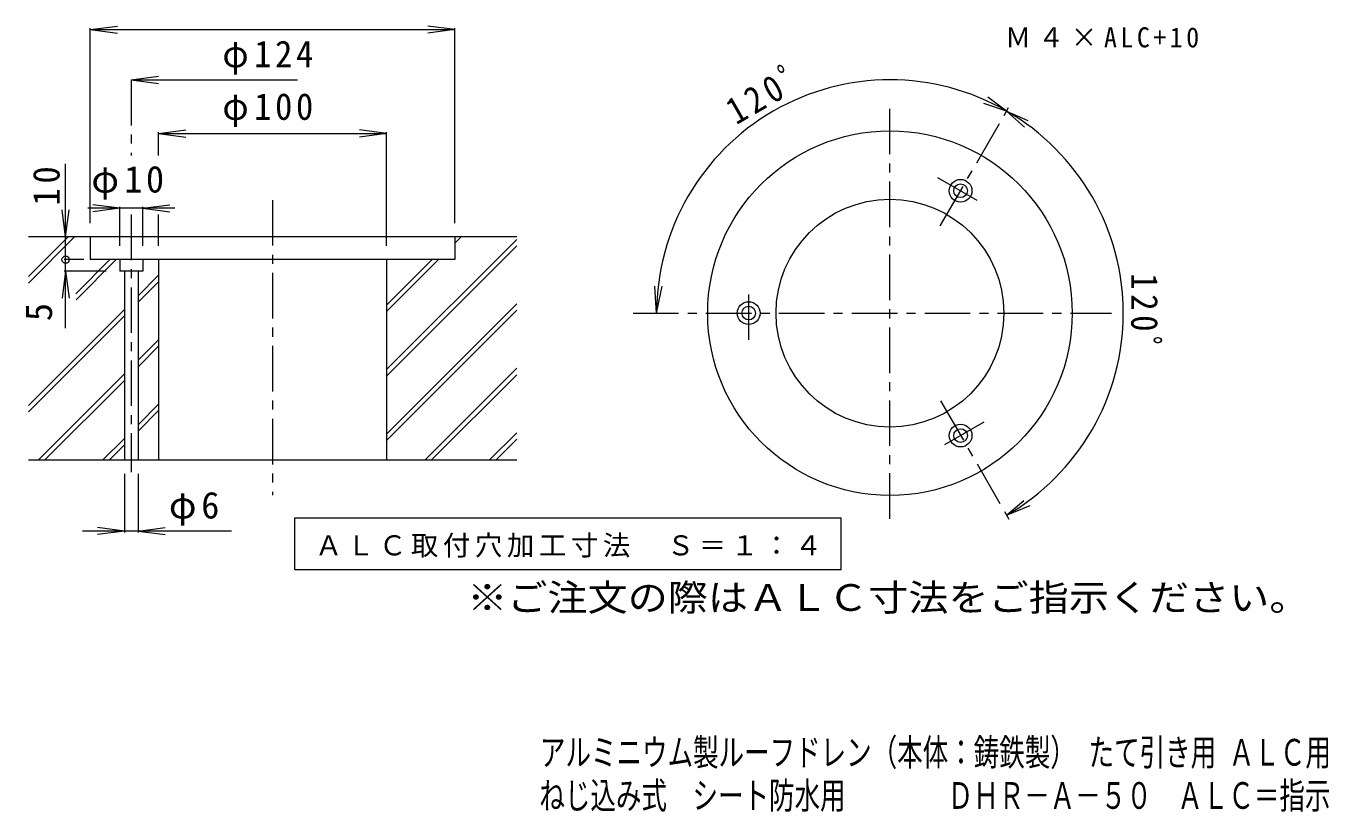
# Model space of a CAD drawing. Units: millimetres, scale not verified, with parts at other scales. Extents: x -187 to 150, y -231 to 277.
# Drawn here: x -135.8 to 150.1, y -230.9 to -58.4 of the extents above; entities that cross this region are included whole.
import ezdxf
from ezdxf.enums import TextEntityAlignment as Align

# ---------------------------------------------------------------- set-up
doc = ezdxf.new("R2010")
doc.units = ezdxf.units.MM
doc.header["$LTSCALE"] = 2
doc.header["$PDMODE"] = 32
doc.header["$PDSIZE"] = 1.6
doc.linetypes.add('CHAIN1', pattern=[8, 5, -1, 1, -1])
doc.layers.add('0-0_通り芯', color=4, linetype='Continuous', lineweight=9)
doc.layers.add('2-4', color=7, linetype='Continuous', lineweight=9)
doc.layers.add('F-4_F-4ﾚｲﾔ', color=2, linetype='Continuous')
doc.layers.add('F-5_F-5ﾚｲﾔ', color=2, linetype='Continuous')
doc.styles.add('ＭＳ ゴシック', font='')
doc.styles.get('ＭＳ ゴシック').set_extended_font_data('MS Gothic')

msp = doc.modelspace()

# ---------------------------------------------------------------- linework, layer by layer
at = {"layer": '2-4'}
for p, q in [((-121.739, -59.228), (-115.791, -58.445)), ((-121.739, -101.7), (-121.739, -58.928)), ((-121.739, -59.228), (-41.739, -59.228)), ((-121.739, -59.228), (-115.791, -60.011)), ((-41.739, -59.228), (-47.688, -58.445)), ((-41.739, -59.228), (-47.688, -60.011)), ((-41.739, -101.7), (-41.739, -58.928)), ((-112.739, -70.245), (-106.791, -69.462)), ((-112.739, -70.245), (-76.239, -70.245)), ((-112.739, -70.245), (-106.791, -71.028)), ((79.347, -77.104), (75.239, -74.074)), ((79.347, -77.104), (74.357, -75.46)), ((79.347, -77.104), (83.266, -80.604)), ((79.347, -77.104), (84.026, -79.147)), ((-106.739, -82.028), (-100.791, -81.245)), ((-106.739, -86.869), (-106.739, -81.728)), ((-106.739, -82.028), (-56.739, -82.028)), ((-106.739, -82.028), (-100.791, -82.811)), ((-56.739, -82.028), (-62.688, -81.245)), ((-56.739, -82.028), (-62.688, -82.811)), ((-56.739, -106.7), (-56.739, -81.728)), ((-127.155, -109.7), (-127.155, -88.661)), ((-127.155, -104.7), (-127.938, -98.751)), ((-127.155, -104.7), (-126.372, -98.751)), ((-103.155, -98.421), (-122.284, -98.421)), ((-115.239, -98.421), (-121.188, -97.638)), ((-115.239, -98.421), (-121.188, -99.205)), ((-115.239, -106.7), (-115.239, -98.121)), ((-110.239, -98.421), (-104.291, -97.638)), ((-110.239, -106.7), (-110.239, -98.121)), ((-110.239, -98.421), (-104.291, -99.205)), ((-106.739, -106.7), (-106.739, -99.794)), ((-124.739, -104.7), (-127.455, -104.7)), ((-123.161, -109.7), (-127.455, -109.7)), ((-127.155, -124.769), (-127.155, -109.7)), ((-127.155, -112.2), (-127.938, -118.148)), ((-118.239, -112.2), (-127.455, -112.2)), ((-127.155, -112.2), (-126.372, -118.148)), ((2.551, -121.442), (2.184, -115.547)), ((2.551, -121.442), (3.75, -115.547)), ((-114.239, -156.7), (-114.239, -169.561)), ((-111.239, -156.7), (-111.239, -169.561)), ((79.347, -165.78), (83.119, -162.514)), ((79.347, -165.78), (84.543, -163.621)), ((-114.239, -169.261), (-120.188, -168.478)), ((-111.239, -169.261), (-105.291, -168.478)), ((-90.772, -169.261), (-123.428, -169.261)), ((-114.239, -169.261), (-120.188, -170.044)), ((-111.239, -169.261), (-105.291, -170.044))]:
    msp.add_line(p, q, dxfattribs=at)
at = {"layer": '2-4', "linetype": 'CHAIN1'}
for p, q in [((-112.739, -70.245), (-112.739, -86.869)), ((53.749, -166.588), (53.749, -75.876)), ((64.794, -102.311), (80.038, -75.907)), ((64.149, -91.651), (74.186, -97.446)), ((-81.739, -96.617), (-81.739, -161.413)), ((-112.739, -99.794), (-112.739, -156.306)), ((22.749, -127.331), (22.749, -115.741)), ((-2.631, -121.442), (102.369, -121.442)), ((64.854, -140.678), (80.351, -167.52)), ((74.349, -145.345), (64.311, -151.14))]:
    msp.add_line(p, q, dxfattribs=at)
at = {"layer": '2-4', "color": 6}
for p, q in [((-28.16, -104.7), (-135.318, -104.7)), ((-135.318, -113.422), (-126.595, -104.7)), ((-135.318, -114.837), (-125.181, -104.7)), ((-121.739, -104.7), (-121.739, -109.7)), ((-56.739, -133.839), (-28.16, -105.26)), ((-41.739, -104.7), (-41.739, -109.7)), ((-41.739, -106.111), (-40.328, -104.7)), ((-56.739, -135.253), (-28.16, -106.674)), ((-124.922, -117.169), (-117.453, -109.7)), ((-124.832, -118.493), (-116.039, -109.7)), ((-41.739, -109.7), (-121.739, -109.7)), ((-115.239, -109.7), (-115.239, -112.2)), ((-106.739, -109.7), (-106.739, -153.7)), ((-56.739, -109.7), (-56.739, -153.7)), ((-56.739, -119.696), (-46.742, -109.7)), ((-56.739, -121.111), (-45.328, -109.7)), ((-114.239, -112.2), (-114.239, -153.7)), ((-111.239, -112.2), (-111.239, -153.7)), ((-111.239, -117.628), (-106.739, -113.128)), ((-111.239, -119.042), (-106.739, -114.542)), ((-56.739, -147.981), (-28.16, -119.402)), ((-135.318, -141.707), (-114.239, -120.628)), ((-135.318, -143.121), (-114.239, -122.042)), ((-56.739, -149.395), (-28.16, -120.816)), ((-111.239, -131.77), (-106.739, -127.27)), ((-111.239, -133.184), (-106.739, -128.684)), ((-48.316, -153.7), (-28.16, -133.544)), ((-133.169, -153.7), (-114.239, -134.77)), ((-131.755, -153.7), (-114.239, -136.184)), ((-46.902, -153.7), (-28.16, -134.958)), ((-111.239, -145.912), (-106.739, -141.412)), ((-111.239, -147.326), (-106.739, -142.826)), ((-34.174, -153.7), (-28.16, -147.686)), ((-119.027, -153.7), (-114.239, -148.912)), ((-117.613, -153.7), (-114.239, -150.326)), ((-32.76, -153.7), (-28.16, -149.1)), ((-28.16, -153.7), (-135.318, -153.7))]:
    msp.add_line(p, q, dxfattribs=at)
msp.add_lwpolyline([(-110.239, -109.7), (-110.239, -112.2), (-115.239, -112.2)], dxfattribs=at)
at = {"layer": '2-4'}
msp.add_lwpolyline([(-76.913, -166.452), (-76.913, -177.71), (43.052, -177.71), (43.052, -166.452)], close=True, dxfattribs=at)
at = {"layer": '2-4', "color": 6}
for centre, radius in [((53.749, -121.442), 40), ((69.249, -94.596), 2.5), ((69.249, -94.596), 1.5), ((53.749, -121.442), 25), ((22.749, -121.442), 2.5), ((22.749, -121.442), 1.5), ((69.249, -148.289), 2.5), ((69.249, -148.289), 1.5)]:
    msp.add_circle(centre, radius, dxfattribs=at)
at = {"layer": '2-4'}
for start, end in [(60.00002, 180), (300, 60.00002)]:
    msp.add_arc((53.749, -121.442), 51.197, start, end, dxfattribs=at)
msp.add_point((-127.155, -109.7), dxfattribs=at)

# ---------------------------------------------------------------- texts
at = {"layer": '0-0_通り芯', "color": 7, "insert": (79.012, -63.188), "char_height": 4.399, "attachment_point": 7, "style": 'ＭＳ ゴシック'}
msp.add_mtext('\\T1.27;\\W0.95;Ｍ４×ALC+10', dxfattribs=at)
at = {"layer": '2-4', "color": 2, "style": 'ＭＳ ゴシック'}
msp.add_text('5', height=5.865, rotation=90, dxfattribs=at).set_placement((-128.373, -123.191), align=Align.BOTTOM_LEFT)
at = {"layer": '2-4', "color": 2, "char_height": 5.865, "attachment_point": 7, "style": 'ＭＳ ゴシック'}
for s, insert in [('\\T1.21;\\W0.95;φ124', (-92.739, -69.078)), ('\\T1.21;\\W0.95;φ100', (-92.739, -80.622)), ('\\T1.19;φ10', (-121.489, -96.571)), ('\\T1.17;φ6', (-104.486, -168.091))]:
    msp.add_mtext(s, dxfattribs=dict(at, insert=insert))
for s, insert, rotation in [('\\T1.28;\\W0.9;120ﾟ', (20.036, -80.305), 30), ('\\T1.27;\\W0.95;10', (-128.373, -97.818), 90), ('\\T1.28;\\W0.9;120ﾟ', (106.614, -112.692), 270)]:
    msp.add_mtext(s, dxfattribs=dict(at, insert=insert, rotation=rotation))
at = {"layer": '2-4', "insert": (-72.431, -175.081), "char_height": 4.399, "attachment_point": 7, "style": 'ＭＳ ゴシック'}
msp.add_mtext('\\T1.17;ＡＬＣ取付穴加工寸法\u3000Ｓ＝１：４', dxfattribs=at)
at = {"layer": 'F-4_F-4ﾚｲﾔ', "style": 'ＭＳ ゴシック', "width": 0.7}
for s, p in [('アルミニウム製ルーフドレン（本体：鋳鉄製） たて引き用 ＡＬＣ用', (-23.062, -222.493)), ('ねじ込み式\u3000シート防水用\u3000\u3000\u3000\u3000ＤＨＲ－Ａ－５０\u3000ＡＬＣ＝指示', (-23.184, -231.967))]:
    msp.add_text(s, height=5.865, dxfattribs=at).set_placement(p, align=Align.BOTTOM_LEFT)
at = {"layer": 'F-5_F-5ﾚｲﾔ', "style": 'ＭＳ ゴシック', "width": 1.1}
msp.add_text('※ご注文の際はＡＬＣ寸法をご指示ください。', height=5.865, dxfattribs=at).set_placement((-39.009, -188.532), align=Align.BOTTOM_LEFT)

doc.saveas('drawing.dxf')
